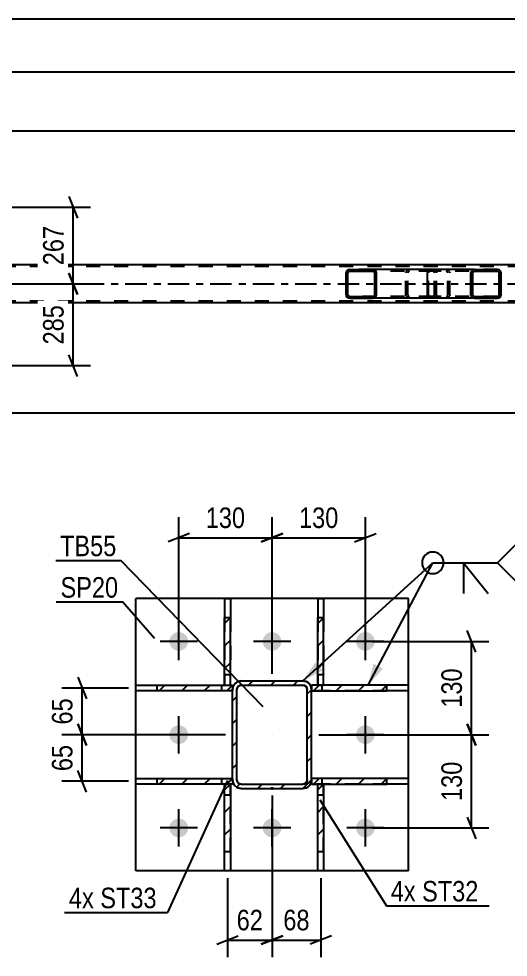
# Model space of a CAD drawing. Header units: millimetres. Extents: x 0 to 841, y 0 to 594.
# Drawn here: x 275.3 to 343.5, y 138.2 to 269.1 of the extents above; entities that cross this region are included whole.
import ezdxf

# ---------------------------------------------------------------- set-up
doc = ezdxf.new("R2010")
doc.units = ezdxf.units.MM
doc.linetypes.add('DXK_LINE_DOT2', pattern=[3.9198, 1.9599, -1.9599])
doc.linetypes.add('DXK_LINE_DOT3', pattern=[5.9187, 2.979, -0.9799, 0.9799, -0.9799])
doc.styles.add('Arial', font='ARIAL.TTF', dxfattribs={"height": 0.2})
doc.styles.add('Arial Narrow', font='ARIALN.TTF', dxfattribs={"height": 0.2})

# ---------------------------------------------------------------- blocks, each defined once
blk = doc.blocks.new('Part-103609051-3176 - 3096')
at = {"color": 7, "linetype": 'DXK_LINE_DOT2'}
for p, q in [((768.81, 234.51), (106.7, 234.51)), ((768.81, 229.71), (106.7, 229.71))]:
    blk.add_line(p, q, dxfattribs=at)
at = {"color": 2, "linetype": 'Continuous'}
for p, q in [((499.69, 234.75), (250.48, 234.75)), ((499.69, 229.47), (250.48, 229.47))]:
    blk.add_line(p, q, dxfattribs=at)
at = {"color": 7, "linetype": 'DXK_LINE_DOT3'}
blk.add_line((106.7, 232.11), (768.81, 232.11), dxfattribs=at)
blk = doc.blocks.new('Part-103609051-3287 - 3096')
at = {"linetype": 'Continuous'}
h = blk.add_hatch(dxfattribs=at)
h.set_pattern_fill('', scale=0.7, style=0, pattern_type=0)
h.set_pattern_definition([(45, (325.1542, 233.815), (-1.57154, 1.57154), [])])
h.paths.add_polyline_path([(325.19, 233.63), (325.15, 233.82), (325.04, 233.97), (324.88, 234.07), (324.68, 234.11), (321.45, 234.11), (321.25, 234.07), (321.09, 233.97), (320.98, 233.82), (320.94, 233.63), (320.94, 230.59), (320.98, 230.41), (321.09, 230.25), (321.25, 230.15), (321.45, 230.11), (324.68, 230.11), (324.88, 230.15), (325.04, 230.25), (325.15, 230.41), (325.19, 230.59)])
h.paths.add_polyline_path([(324.92, 230.5), (324.86, 230.42), (324.78, 230.37), (324.68, 230.35), (321.45, 230.35), (321.35, 230.37), (321.27, 230.42), (321.21, 230.5), (321.19, 230.59), (321.19, 233.63), (321.21, 233.72), (321.27, 233.8), (321.35, 233.85), (321.45, 233.87), (324.68, 233.87), (324.78, 233.85), (324.86, 233.8), (324.92, 233.72), (324.94, 233.63), (324.94, 230.59)])
at = {"color": 2, "linetype": 'Continuous'}
for p, q in [((320.98, 233.82), (320.94, 233.63)), ((320.94, 230.59), (320.94, 233.63)), ((321.19, 233.63), (321.21, 233.72)), ((321.19, 230.59), (321.19, 233.63)), ((321.21, 233.72), (321.27, 233.8)), ((321.45, 234.11), (321.25, 234.07)), ((321.27, 233.8), (321.35, 233.85)), ((321.35, 233.85), (321.45, 233.87)), ((321.45, 234.11), (324.68, 234.11)), ((321.45, 233.87), (324.68, 233.87)), ((332.55, 234.11), (324.68, 234.11)), ((324.88, 234.07), (324.68, 234.11)), ((324.68, 233.87), (324.78, 233.85)), ((324.78, 233.85), (324.86, 233.8)), ((324.86, 233.8), (324.92, 233.72)), ((324.92, 233.72), (324.94, 233.63)), ((324.94, 230.59), (324.94, 233.63)), ((325.19, 233.63), (325.15, 233.82)), ((325.19, 230.59), (325.19, 233.63)), ((320.94, 230.59), (320.98, 230.41)), ((321.21, 230.5), (321.19, 230.59)), ((321.27, 230.42), (321.21, 230.5)), ((321.35, 230.37), (321.27, 230.42)), ((321.45, 230.35), (321.35, 230.37)), ((321.45, 230.35), (324.68, 230.35)), ((324.78, 230.37), (324.68, 230.35)), ((324.86, 230.42), (324.78, 230.37)), ((324.92, 230.5), (324.86, 230.42)), ((324.94, 230.59), (324.92, 230.5)), ((325.15, 230.41), (325.19, 230.59)), ((321.25, 230.15), (321.45, 230.11)), ((321.45, 230.11), (324.68, 230.11)), ((324.68, 230.11), (324.88, 230.15)), ((332.55, 230.11), (324.68, 230.11))]:
    blk.add_line(p, q, dxfattribs=at)
at = {"color": 7, "linetype": 'DXK_LINE_DOT2'}
for p, q in [((324.68, 234.11), (321.45, 234.11)), ((333.03, 233.87), (321.45, 233.87)), ((329.29, 233.63), (329.32, 233.82)), ((329.29, 230.59), (329.29, 233.63)), ((329.56, 233.72), (329.54, 233.63)), ((329.54, 230.59), (329.54, 233.63)), ((329.62, 233.8), (329.56, 233.72)), ((329.6, 234.07), (329.8, 234.11)), ((329.7, 233.85), (329.62, 233.8)), ((329.8, 233.87), (329.7, 233.85)), ((333.03, 234.11), (332.55, 234.11)), ((333.03, 234.11), (333.23, 234.07)), ((333.13, 233.85), (333.03, 233.87)), ((333.21, 233.8), (333.13, 233.85)), ((333.27, 233.72), (333.21, 233.8)), ((333.29, 233.63), (333.27, 233.72)), ((333.29, 230.59), (333.29, 233.63)), ((333.5, 233.82), (333.54, 233.63)), ((333.54, 230.59), (333.54, 233.63)), ((333.03, 230.35), (321.45, 230.35)), ((329.32, 230.41), (329.29, 230.59)), ((329.54, 230.59), (329.56, 230.5)), ((329.56, 230.5), (329.62, 230.42)), ((329.62, 230.42), (329.7, 230.37)), ((329.7, 230.37), (329.8, 230.35)), ((333.03, 230.35), (333.13, 230.37)), ((333.13, 230.37), (333.21, 230.42)), ((333.21, 230.42), (333.27, 230.5)), ((333.27, 230.5), (333.29, 230.59)), ((333.54, 230.59), (333.5, 230.41)), ((324.68, 230.11), (321.45, 230.11)), ((329.8, 230.11), (329.6, 230.15)), ((333.03, 230.11), (332.55, 230.11)), ((333.23, 230.15), (333.03, 230.11))]:
    blk.add_line(p, q, dxfattribs=at)
at = {"color": 2, "linetype": 'Continuous'}
for centre, start, end in [((321.43, 233.61), 110.7583, 155.6801), ((324.7, 233.61), 24.3199, 69.2417), ((321.43, 230.61), 204.3199, 249.2417), ((324.7, 230.61), 290.7583, 335.6801)]:
    blk.add_arc(centre, 0.496, start, end, dxfattribs=at)
at = {"color": 7, "linetype": 'DXK_LINE_DOT2'}
for centre, start, end in [((329.78, 233.61), 110.7583, 155.68), ((333.05, 233.61), 24.32, 69.2417), ((329.78, 230.61), 204.32, 249.2417), ((333.05, 230.61), 290.7583, 335.68)]:
    blk.add_arc(centre, 0.496, start, end, dxfattribs=at)
blk = doc.blocks.new('Part-103609051-3312 - 3096')
at = {"linetype": 'Continuous'}
h = blk.add_hatch(dxfattribs=at)
h.set_pattern_fill('', scale=0.7, style=0, pattern_type=0)
h.set_pattern_definition([(45, (342.4997, 233.815), (-1.57154, 1.57154), [])])
h.paths.add_polyline_path([(342.54, 233.63), (342.5, 233.82), (342.39, 233.97), (342.23, 234.07), (342.04, 234.11), (338.85, 234.11), (338.66, 234.07), (338.5, 233.97), (338.39, 233.82), (338.35, 233.63), (338.35, 230.59), (338.39, 230.41), (338.5, 230.25), (338.66, 230.15), (338.85, 230.11), (342.04, 230.11), (342.23, 230.15), (342.39, 230.25), (342.5, 230.41), (342.54, 230.59)])
h.paths.add_polyline_path([(342.27, 230.5), (342.21, 230.42), (342.13, 230.37), (342.04, 230.35), (338.85, 230.35), (338.75, 230.37), (338.67, 230.42), (338.62, 230.5), (338.6, 230.59), (338.6, 233.63), (338.62, 233.72), (338.67, 233.8), (338.75, 233.85), (338.85, 233.87), (342.04, 233.87), (342.13, 233.85), (342.21, 233.8), (342.27, 233.72), (342.29, 233.63), (342.29, 230.59)])
at = {"color": 2, "linetype": 'Continuous'}
for p, q in [((332.28, 233.63), (332.3, 233.82)), ((332.28, 230.59), (332.28, 233.63)), ((332.3, 233.82), (332.36, 233.97)), ((332.36, 233.97), (332.45, 234.07)), ((332.45, 234.07), (332.55, 234.11)), ((338.85, 234.11), (332.55, 234.11)), ((338.39, 233.82), (338.35, 233.63)), ((338.35, 230.59), (338.35, 233.63)), ((338.6, 233.63), (338.62, 233.72)), ((338.6, 230.59), (338.6, 233.63)), ((338.62, 233.72), (338.67, 233.8)), ((338.85, 234.11), (338.66, 234.07)), ((338.67, 233.8), (338.75, 233.85)), ((338.75, 233.85), (338.85, 233.87)), ((338.85, 234.11), (342.04, 234.11)), ((338.85, 233.87), (342.04, 233.87)), ((342.23, 234.07), (342.04, 234.11)), ((342.04, 233.87), (342.13, 233.85)), ((342.13, 233.85), (342.21, 233.8)), ((342.21, 233.8), (342.27, 233.72)), ((342.27, 233.72), (342.29, 233.63)), ((342.29, 230.59), (342.29, 233.63)), ((342.54, 233.63), (342.5, 233.82)), ((342.54, 230.59), (342.54, 233.63)), ((332.3, 230.41), (332.28, 230.59)), ((332.36, 230.25), (332.3, 230.41)), ((332.45, 230.15), (332.36, 230.25)), ((338.35, 230.59), (338.39, 230.41)), ((338.62, 230.5), (338.6, 230.59)), ((338.67, 230.42), (338.62, 230.5)), ((338.75, 230.37), (338.67, 230.42)), ((338.85, 230.35), (338.75, 230.37)), ((338.85, 230.35), (342.04, 230.35)), ((342.13, 230.37), (342.04, 230.35)), ((342.21, 230.42), (342.13, 230.37)), ((342.27, 230.5), (342.21, 230.42)), ((342.29, 230.59), (342.27, 230.5)), ((342.5, 230.41), (342.54, 230.59)), ((332.55, 230.11), (332.45, 230.15)), ((338.85, 230.11), (332.55, 230.11)), ((338.66, 230.15), (338.85, 230.11)), ((338.85, 230.11), (342.04, 230.11)), ((342.04, 230.11), (342.23, 230.15))]:
    blk.add_line(p, q, dxfattribs=at)
at = {"color": 7, "linetype": 'DXK_LINE_DOT2'}
for p, q in [((332.43, 233.72), (332.41, 233.63)), ((332.41, 230.59), (332.41, 233.63)), ((332.45, 233.8), (332.43, 233.72)), ((332.5, 233.85), (332.45, 233.8)), ((332.55, 233.87), (332.5, 233.85)), ((342.04, 233.87), (332.55, 233.87)), ((333.54, 233.87), (333.54, 234.11)), ((334.88, 234.11), (335.08, 234.07)), ((334.98, 233.85), (334.88, 233.87)), ((335.06, 233.8), (334.98, 233.85)), ((335.12, 233.72), (335.06, 233.8)), ((335.14, 233.63), (335.12, 233.72)), ((335.14, 230.59), (335.14, 233.63)), ((335.35, 233.82), (335.39, 233.63)), ((335.39, 230.59), (335.39, 233.63)), ((342.04, 234.11), (338.85, 234.11)), ((332.41, 230.59), (332.43, 230.5)), ((332.43, 230.5), (332.45, 230.42)), ((332.45, 230.42), (332.5, 230.37)), ((332.5, 230.37), (332.55, 230.35)), ((342.04, 230.35), (332.55, 230.35)), ((333.54, 230.11), (333.54, 230.35)), ((334.88, 230.35), (334.98, 230.37)), ((334.98, 230.37), (335.06, 230.42)), ((335.06, 230.42), (335.12, 230.5)), ((335.12, 230.5), (335.14, 230.59)), ((335.39, 230.59), (335.35, 230.41)), ((335.08, 230.15), (334.88, 230.11)), ((342.04, 230.11), (338.85, 230.11))]:
    blk.add_line(p, q, dxfattribs=at)
for centre, start, end in [((334.9, 233.62), 23.8495, 68.8059), ((334.9, 230.61), 291.1941, 336.1505)]:
    blk.add_arc(centre, 0.492, start, end, dxfattribs=at)
at = {"color": 2, "linetype": 'Continuous'}
for centre, start, end in [((338.84, 233.62), 111.194, 156.1505), ((342.05, 233.62), 23.8495, 68.806), ((338.84, 230.61), 203.8495, 248.806), ((342.05, 230.61), 291.194, 336.1505)]:
    blk.add_arc(centre, 0.492, start, end, dxfattribs=at)
blk = doc.blocks.new('Part-103609051-6578 - 6463')
at = {"linetype": 'Continuous'}
h = blk.add_hatch(dxfattribs=at)
h.set_pattern_fill('', scale=0.7, style=0, pattern_type=0)
h.set_pattern_definition([(45, (317.8166, 162.3804), (-1.57154, 1.57154), [])])
h.paths.add_polyline_path([(317.82, 152.96), (317.82, 162.38), (317.02, 162.38), (317.02, 152.96)])
at = {"color": 7, "linetype": 'DXK_LINE_DOT2'}
for p, q in [((317.02, 160.88), (317.02, 162.38)), ((317.02, 162.38), (317.82, 162.38)), ((317.82, 152.96), (317.82, 162.38)), ((317.02, 160.88), (317.82, 160.88)), ((317.02, 152.96), (317.02, 160.88))]:
    blk.add_line(p, q, dxfattribs=at)
at = {"color": 2, "linetype": 'Continuous'}
for p, q in [((317.02, 152.96), (317.02, 162.38)), ((317.02, 162.38), (317.82, 162.38)), ((317.82, 162.38), (317.82, 152.96)), ((317.02, 150.27), (317.02, 152.96)), ((317.82, 152.96), (317.02, 152.96)), ((317.82, 152.96), (317.82, 150.27)), ((317.82, 150.27), (317.02, 150.27))]:
    blk.add_line(p, q, dxfattribs=at)
blk = doc.blocks.new('Part-103609051-6499 - 6463')
at = {"linetype": 'Continuous'}
h = blk.add_hatch(dxfattribs=at)
h.set_pattern_fill('', scale=0.7, style=0, pattern_type=0)
h.set_pattern_definition([(45, (305.132, 163.1702), (-1.57154, 1.57154), [])])
h.paths.add_polyline_path([(305.13, 162.37), (305.13, 163.17), (294.63, 163.17), (294.63, 162.37)])
at = {"color": 2, "linetype": 'Continuous'}
for p, q in [((291.63, 162.37), (291.63, 163.17)), ((291.63, 163.17), (294.63, 163.17)), ((294.63, 162.37), (291.63, 162.37)), ((294.63, 163.17), (305.13, 163.17)), ((294.63, 162.37), (294.63, 163.17)), ((305.13, 162.37), (294.63, 162.37)), ((305.13, 163.17), (305.13, 162.37))]:
    blk.add_line(p, q, dxfattribs=at)
at = {"color": 7, "linetype": 'DXK_LINE_DOT2'}
for p, q in [((294.63, 163.17), (305.13, 163.17)), ((305.13, 162.37), (294.63, 162.37)), ((303.63, 162.37), (303.63, 163.17)), ((305.13, 163.17), (305.13, 162.37))]:
    blk.add_line(p, q, dxfattribs=at)
blk = doc.blocks.new('Part-103609051-6573 - 6463')
at = {"linetype": 'Continuous'}
h = blk.add_hatch(dxfattribs=at)
h.set_pattern_fill('', scale=0.7, style=0, pattern_type=0)
h.set_pattern_definition([(45, (304.8166, 185.5826), (-1.57154, 1.57154), [])])
h.paths.add_polyline_path([(304.82, 176.18), (304.82, 185.58), (304.02, 185.58), (304.02, 176.18)])
at = {"color": 2, "linetype": 'Continuous'}
for p, q in [((304.02, 188.27), (304.02, 185.58)), ((304.02, 188.27), (304.82, 188.27)), ((304.82, 188.27), (304.82, 185.58)), ((304.02, 176.18), (304.02, 185.58)), ((304.82, 185.58), (304.02, 185.58)), ((304.82, 176.18), (304.82, 185.58)), ((304.02, 176.18), (304.82, 176.18))]:
    blk.add_line(p, q, dxfattribs=at)
at = {"color": 7, "linetype": 'DXK_LINE_DOT2'}
for p, q in [((304.02, 185.58), (304.02, 176.18)), ((304.82, 185.58), (304.82, 177.68)), ((304.02, 177.68), (304.82, 177.68)), ((304.82, 176.18), (304.82, 177.68)), ((304.02, 176.18), (304.82, 176.18))]:
    blk.add_line(p, q, dxfattribs=at)
blk = doc.blocks.new('Part-103609051-6525 - 6463')
at = {"linetype": 'Continuous'}
h = blk.add_hatch(dxfattribs=at)
h.set_pattern_fill('', scale=0.7, style=0, pattern_type=0)
h.set_pattern_definition([(45, (316.132, 162.9717), (-1.57154, 1.57154), [])])
h.paths.add_polyline_path([(316.04, 162.51), (316.13, 162.97), (316.13, 175.57), (316.04, 176.03), (315.78, 176.42), (315.39, 176.68), (314.93, 176.77), (306.33, 176.77), (305.87, 176.68), (305.48, 176.42), (305.22, 176.03), (305.13, 175.57), (305.13, 162.97), (305.22, 162.51), (305.48, 162.12), (305.87, 161.86), (306.33, 161.77), (314.93, 161.77), (315.39, 161.86), (315.78, 162.12)])
h.paths.add_polyline_path([(315.16, 162.42), (314.93, 162.37), (306.33, 162.37), (306.1, 162.42), (305.91, 162.55), (305.78, 162.74), (305.73, 162.97), (305.73, 175.57), (305.78, 175.8), (305.91, 176), (306.1, 176.13), (306.33, 176.17), (314.93, 176.17), (315.16, 176.13), (315.36, 176), (315.49, 175.8), (315.53, 175.57), (315.53, 162.97), (315.49, 162.74), (315.36, 162.55)])
blk.add_hatch(color=30, dxfattribs=at).paths.add_polyline_path([(310.63, 161.67, -1), (310.63, 161.87, -1)])
at = {"color": 7, "linetype": 'DXK_LINE_DOT2'}
for p, q in [((305.87, 176.68), (306.33, 176.77)), ((306.33, 176.77), (314.93, 176.77)), ((314.93, 176.77), (315.39, 176.68)), ((305.13, 175.57), (305.22, 176.03)), ((305.13, 162.97), (305.13, 175.57)), ((305.78, 175.8), (305.73, 175.57)), ((305.73, 162.97), (305.73, 175.57)), ((305.91, 176), (305.78, 175.8)), ((306.1, 176.13), (305.91, 176)), ((306.33, 176.17), (306.1, 176.13)), ((306.33, 176.17), (314.93, 176.17)), ((315.16, 176.13), (314.93, 176.17)), ((315.36, 176), (315.16, 176.13)), ((315.49, 175.8), (315.36, 176)), ((315.53, 175.57), (315.49, 175.8)), ((315.53, 162.97), (315.53, 175.57)), ((316.04, 176.03), (316.13, 175.57)), ((316.13, 162.97), (316.13, 175.57)), ((305.22, 162.51), (305.13, 162.97)), ((305.73, 162.97), (305.78, 162.74)), ((305.78, 162.74), (305.91, 162.55)), ((305.91, 162.55), (306.1, 162.42)), ((306.1, 162.42), (306.33, 162.37)), ((306.33, 162.37), (314.93, 162.37)), ((314.93, 162.37), (315.16, 162.42)), ((315.16, 162.42), (315.36, 162.55)), ((315.36, 162.55), (315.49, 162.74)), ((315.49, 162.74), (315.53, 162.97)), ((316.13, 162.97), (316.04, 162.51)), ((306.33, 161.77), (305.87, 161.86)), ((306.33, 161.77), (314.93, 161.77)), ((315.39, 161.86), (314.93, 161.77))]:
    blk.add_line(p, q, dxfattribs=at)
at = {"color": 2, "linetype": 'Continuous'}
for p, q in [((306.33, 176.77), (305.87, 176.68)), ((306.33, 176.77), (314.93, 176.77)), ((315.39, 176.68), (314.93, 176.77)), ((305.22, 176.03), (305.13, 175.57)), ((305.13, 162.97), (305.13, 175.57)), ((305.73, 175.57), (305.78, 175.8)), ((305.73, 162.97), (305.73, 175.57)), ((305.78, 175.8), (305.91, 176)), ((305.91, 176), (306.1, 176.13)), ((306.1, 176.13), (306.33, 176.17)), ((306.33, 176.17), (314.93, 176.17)), ((314.93, 176.17), (315.16, 176.13)), ((315.16, 176.13), (315.36, 176)), ((315.36, 176), (315.49, 175.8)), ((315.49, 175.8), (315.53, 175.57)), ((315.53, 162.97), (315.53, 175.57)), ((316.13, 175.57), (316.04, 176.03)), ((316.13, 162.97), (316.13, 175.57)), ((305.13, 162.97), (305.22, 162.51)), ((305.78, 162.74), (305.73, 162.97)), ((305.91, 162.55), (305.78, 162.74)), ((306.1, 162.42), (305.91, 162.55)), ((306.33, 162.37), (306.1, 162.42)), ((306.33, 162.37), (314.93, 162.37)), ((315.16, 162.42), (314.93, 162.37)), ((315.36, 162.55), (315.16, 162.42)), ((315.49, 162.74), (315.36, 162.55)), ((315.53, 162.97), (315.49, 162.74)), ((316.04, 162.51), (316.13, 162.97)), ((305.87, 161.86), (306.33, 161.77)), ((306.33, 161.77), (314.93, 161.77)), ((314.93, 161.77), (315.39, 161.86))]:
    blk.add_line(p, q, dxfattribs=at)
at = {"color": 7, "linetype": 'DXK_LINE_DOT3'}
blk.add_line((310.63, 169.27), (310.63, 169.27), dxfattribs=at)
at = {"color": 30, "linetype": 'DXK_LINE_DOT3'}
blk.add_line((310.63, 161.77), (310.63, 161.77), dxfattribs=at)
at = {"color": 30, "linetype": 'Continuous'}
blk.add_circle((310.63, 161.77), 0.1, dxfattribs=at)
at = {"color": 7, "linetype": 'DXK_LINE_DOT2'}
for centre, start, end in [((306.33, 175.57), 112.5001, 157.5001), ((314.93, 175.57), 22.5001, 67.5001), ((306.33, 162.97), 202.5001, 247.5001), ((314.93, 162.97), 292.5001, 337.5001)]:
    blk.add_arc(centre, 1.2, start, end, dxfattribs=at)
at = {"color": 2, "linetype": 'Continuous'}
for centre, start, end in [((306.33, 175.57), 112.5001, 157.5001), ((314.93, 175.57), 22.5001, 67.5001), ((306.33, 162.97), 202.5001, 247.5001), ((314.93, 162.97), 292.5001, 337.5001)]:
    blk.add_arc(centre, 1.2, start, end, dxfattribs=at)
blk = doc.blocks.new('Part-103609051-6568 - 6463')
at = {"linetype": 'Continuous'}
h = blk.add_hatch(dxfattribs=at)
h.set_pattern_fill('', scale=0.7, style=0, pattern_type=0)
h.set_pattern_definition([(45, (317.816, 185.5826), (-1.57154, 1.57154), [])])
h.paths.add_polyline_path([(317.82, 176.18), (317.82, 185.58), (317.02, 185.58), (317.02, 176.18)])
at = {"color": 2, "linetype": 'Continuous'}
for p, q in [((317.02, 188.27), (317.02, 185.58)), ((317.02, 188.27), (317.82, 188.27)), ((317.82, 188.27), (317.82, 185.58)), ((317.02, 176.18), (317.02, 185.58)), ((317.82, 185.58), (317.02, 185.58)), ((317.82, 176.18), (317.82, 185.58)), ((317.02, 176.18), (317.82, 176.18))]:
    blk.add_line(p, q, dxfattribs=at)
at = {"color": 7, "linetype": 'DXK_LINE_DOT2'}
for p, q in [((317.02, 185.58), (317.02, 176.18)), ((317.82, 185.58), (317.82, 177.68)), ((317.02, 177.68), (317.82, 177.68)), ((317.82, 176.18), (317.82, 177.68)), ((317.02, 176.18), (317.82, 176.18))]:
    blk.add_line(p, q, dxfattribs=at)
blk = doc.blocks.new('Part-103609051-6583 - 6463')
at = {"linetype": 'Continuous'}
h = blk.add_hatch(dxfattribs=at)
h.set_pattern_fill('', scale=0.7, style=0, pattern_type=0)
h.set_pattern_definition([(45, (304.8171, 162.3804), (-1.57154, 1.57154), [])])
h.paths.add_polyline_path([(304.82, 152.96), (304.82, 162.38), (304.02, 162.38), (304.02, 152.96)])
at = {"color": 7, "linetype": 'DXK_LINE_DOT2'}
for p, q in [((304.02, 160.88), (304.02, 162.38)), ((304.02, 162.38), (304.82, 162.38)), ((304.82, 152.96), (304.82, 162.38)), ((304.02, 160.88), (304.82, 160.88)), ((304.02, 152.96), (304.02, 160.88))]:
    blk.add_line(p, q, dxfattribs=at)
at = {"color": 2, "linetype": 'Continuous'}
for p, q in [((304.02, 152.96), (304.02, 162.38)), ((304.02, 162.38), (304.82, 162.38)), ((304.82, 162.38), (304.82, 152.96)), ((304.02, 150.27), (304.02, 152.96)), ((304.82, 152.96), (304.02, 152.96)), ((304.82, 152.96), (304.82, 150.27)), ((304.82, 150.27), (304.02, 150.27))]:
    blk.add_line(p, q, dxfattribs=at)
blk = doc.blocks.new('Part-103609051-6652 - 6463')
at = {"color": 2, "linetype": 'Continuous'}
for p, q in [((291.63, 150.27), (291.63, 188.27)), ((329.63, 188.27), (291.63, 188.27)), ((329.63, 150.27), (329.63, 188.27)), ((329.63, 150.27), (291.63, 150.27))]:
    blk.add_line(p, q, dxfattribs=at)
blk = doc.blocks.new('Part-103609051-6588 - 6463')
at = {"linetype": 'Continuous'}
h = blk.add_hatch(dxfattribs=at)
h.set_pattern_fill('', scale=0.7, style=0, pattern_type=0)
h.set_pattern_definition([(45, (305.132, 176.1702), (-1.57154, 1.57154), [])])
h.paths.add_polyline_path([(305.13, 175.37), (305.13, 176.17), (294.63, 176.17), (294.63, 175.37)])
at = {"color": 2, "linetype": 'Continuous'}
for p, q in [((291.63, 175.37), (291.63, 176.17)), ((291.63, 176.17), (294.63, 176.17)), ((294.63, 175.37), (291.63, 175.37)), ((294.63, 176.17), (305.13, 176.17)), ((294.63, 175.37), (294.63, 176.17)), ((305.13, 175.37), (294.63, 175.37)), ((305.13, 176.17), (305.13, 175.37))]:
    blk.add_line(p, q, dxfattribs=at)
at = {"color": 7, "linetype": 'DXK_LINE_DOT2'}
for p, q in [((294.63, 176.17), (305.13, 176.17)), ((305.13, 175.37), (294.63, 175.37)), ((303.63, 175.37), (303.63, 176.17)), ((305.13, 176.17), (305.13, 175.37))]:
    blk.add_line(p, q, dxfattribs=at)
blk = doc.blocks.new('Part-103609051-6641 - 6463')
at = {"linetype": 'Continuous'}
h = blk.add_hatch(dxfattribs=at)
h.set_pattern_fill('', scale=0.7, style=0, pattern_type=0)
h.set_pattern_definition([(45, (326.6303, 176.1705), (-1.57154, 1.57154), [])])
h.paths.add_polyline_path([(326.63, 175.37), (326.63, 176.17), (316.13, 176.17), (316.13, 175.37)])
at = {"color": 7, "linetype": 'DXK_LINE_DOT2'}
for p, q in [((326.63, 176.17), (316.13, 176.17)), ((316.13, 176.17), (316.13, 175.37)), ((326.63, 175.37), (316.13, 175.37)), ((317.63, 175.37), (317.63, 176.17))]:
    blk.add_line(p, q, dxfattribs=at)
at = {"color": 2, "linetype": 'Continuous'}
for p, q in [((326.63, 176.17), (316.13, 176.17)), ((316.13, 176.17), (316.13, 175.37)), ((316.13, 175.37), (326.63, 175.37)), ((329.63, 176.17), (326.63, 176.17)), ((326.63, 175.37), (326.63, 176.17)), ((329.63, 175.37), (326.63, 175.37)), ((329.63, 175.37), (329.63, 176.17))]:
    blk.add_line(p, q, dxfattribs=at)
blk = doc.blocks.new('Part-103609051-6646 - 6463')
at = {"linetype": 'Continuous'}
h = blk.add_hatch(dxfattribs=at)
h.set_pattern_fill('', scale=0.7, style=0, pattern_type=0)
h.set_pattern_definition([(45, (326.6304, 163.1705), (-1.57154, 1.57154), [])])
h.paths.add_polyline_path([(326.63, 162.37), (326.63, 163.17), (316.13, 163.17), (316.13, 162.37)])
at = {"color": 7, "linetype": 'DXK_LINE_DOT2'}
for p, q in [((326.63, 163.17), (316.13, 163.17)), ((316.13, 163.17), (316.13, 162.37)), ((326.63, 162.37), (316.13, 162.37)), ((317.63, 162.37), (317.63, 163.17))]:
    blk.add_line(p, q, dxfattribs=at)
at = {"color": 2, "linetype": 'Continuous'}
for p, q in [((326.63, 163.17), (316.13, 163.17)), ((316.13, 163.17), (316.13, 162.37)), ((316.13, 162.37), (326.63, 162.37)), ((329.63, 163.17), (326.63, 163.17)), ((326.63, 162.37), (326.63, 163.17)), ((329.63, 162.37), (326.63, 162.37)), ((329.63, 162.37), (329.63, 163.17))]:
    blk.add_line(p, q, dxfattribs=at)
blk = doc.blocks.new('Bolt-103609051-6665 - 6463')
at = {"linetype": 'Continuous'}
for points in [[(296.33, 182.27, -1), (298.93, 182.27, -1)], [(309.33, 182.27, -1), (311.93, 182.27, -1)], [(322.33, 182.27, -1), (324.93, 182.27, -1)], [(296.33, 169.27, -1), (298.93, 169.27, -1)], [(322.33, 169.27, -1), (324.93, 169.27, -1)], [(296.33, 156.27, -1), (298.93, 156.27, -1)], [(309.33, 156.27, -1), (311.93, 156.27, -1)], [(322.33, 156.27, -1), (324.93, 156.27, -1)]]:
    blk.add_hatch(color=1, dxfattribs=at).paths.add_polyline_path(points)
at = {"color": 1, "linetype": 'Continuous'}
for p, q in [((297.63, 179.67), (297.63, 184.87)), ((310.63, 179.67), (310.63, 184.87)), ((323.63, 179.67), (323.63, 184.87)), ((300.23, 182.27), (295.03, 182.27)), ((313.23, 182.27), (308.03, 182.27)), ((326.23, 182.27), (321.03, 182.27)), ((297.63, 166.67), (297.63, 171.87)), ((323.63, 166.67), (323.63, 171.87)), ((300.23, 169.27), (295.03, 169.27)), ((326.23, 169.27), (321.03, 169.27)), ((297.63, 153.67), (297.63, 158.87)), ((310.63, 153.67), (310.63, 158.87)), ((323.63, 153.67), (323.63, 158.87)), ((300.23, 156.27), (295.03, 156.27)), ((313.23, 156.27), (308.03, 156.27)), ((326.23, 156.27), (321.03, 156.27))]:
    blk.add_line(p, q, dxfattribs=at)
blk = doc.blocks.new('StraightDimension-103609051-3559 - 3096')
at = {"color": 7, "linetype": 'Continuous'}
blk.add_line((245.28, 214.12), (500.49, 214.12), dxfattribs=at)
blk = doc.blocks.new('StraightDimension-103609051-14669 - 3096')
at = {"color": 7, "linetype": 'Continuous'}
for p, q in [((282.33, 244.29), (283.53, 241.29)), ((256.08, 242.79), (285.33, 242.79)), ((282.93, 232.11), (282.93, 242.79)), ((283.53, 230.61), (282.33, 233.61)), ((256.07, 232.11), (285.33, 232.11))]:
    blk.add_line(p, q, dxfattribs=at)
at = {"color": 0}
blk.add_wipeout([(282.18, 240.79), (277.98, 240.79), (277.98, 234.11), (282.18, 234.11)], dxfattribs=at)
at = {"color": 3, "style": 'Arial Narrow'}
blk.add_text('267', height=2.863, rotation=90.0002, dxfattribs=at).set_placement((281.58, 234.71))
blk = doc.blocks.new('StraightDimension-103609051-3414 - 3096')
at = {"color": 7, "linetype": 'Continuous'}
blk.add_line((96.48, 261.69), (779.03, 261.69), dxfattribs=at)
blk = doc.blocks.new('StraightDimension-103609051-3435 - 3096')
at = {"color": 7, "linetype": 'Continuous'}
blk.add_line((95.84, 269.06), (779.67, 269.06), dxfattribs=at)
blk = doc.blocks.new('StraightDimension-103609051-3455 - 3096')
at = {"color": 7, "linetype": 'Continuous'}
blk.add_line((245.28, 253.45), (500.49, 253.45), dxfattribs=at)
blk = doc.blocks.new('StraightDimension-103609051-14670 - 3096')
at = {"color": 7, "linetype": 'Continuous'}
for p, q in [((282.33, 233.61), (283.53, 230.61)), ((256.07, 232.11), (285.33, 232.11)), ((282.93, 220.71), (282.93, 232.11)), ((283.53, 219.21), (282.33, 222.21)), ((256.08, 220.71), (285.33, 220.71))]:
    blk.add_line(p, q, dxfattribs=at)
at = {"color": 0}
blk.add_wipeout([(282.18, 229.75), (277.98, 229.75), (277.98, 223.07), (282.18, 223.07)], dxfattribs=at)
at = {"color": 3, "style": 'Arial Narrow'}
blk.add_text('285', height=2.863, rotation=90.0002, dxfattribs=at).set_placement((281.58, 223.67))
blk = doc.blocks.new('StraightDimension-103609051-6669 - 6463')
at = {"color": 7, "linetype": 'Continuous'}
for p, q in [((310.63, 160.77), (310.63, 138.25)), ((304.42, 149.27), (304.42, 138.25)), ((302.92, 140.05), (305.92, 141.25)), ((304.42, 140.65), (310.63, 140.65)), ((312.13, 141.25), (309.13, 140.05))]:
    blk.add_line(p, q, dxfattribs=at)
at = {"color": 0}
blk.add_wipeout([(309.95, 141.4), (309.95, 145.6), (305.1, 145.6), (305.1, 141.4)], dxfattribs=at)
at = {"color": 3, "style": 'Arial Narrow'}
blk.add_text('62', height=2.863, dxfattribs=at).set_placement((305.7, 142))
blk = doc.blocks.new('StraightDimension-103609051-6688 - 6463')
at = {"color": 7, "linetype": 'Continuous'}
for p, q in [((339.04, 167.77), (337.84, 170.77)), ((317.13, 169.27), (340.84, 169.27)), ((338.44, 156.27), (338.44, 169.27)), ((337.84, 157.77), (339.04, 154.77)), ((324.63, 156.27), (340.84, 156.27))]:
    blk.add_line(p, q, dxfattribs=at)
at = {"color": 0}
blk.add_wipeout([(337.69, 166.11), (333.49, 166.11), (333.49, 159.43), (337.69, 159.43)], dxfattribs=at)
at = {"color": 3, "style": 'Arial Narrow'}
blk.add_text('130', height=2.863, rotation=90.0002, dxfattribs=at).set_placement((337.09, 160.03))
blk = doc.blocks.new('StraightDimension-103609051-6678 - 6463')
at = {"color": 7, "linetype": 'Continuous'}
for p, q in [((310.63, 160.77), (310.63, 138.25)), ((317.42, 149.27), (317.42, 138.25)), ((309.13, 140.05), (312.13, 141.25)), ((310.63, 140.65), (317.42, 140.65)), ((318.92, 141.25), (315.92, 140.05))]:
    blk.add_line(p, q, dxfattribs=at)
at = {"color": 0}
blk.add_wipeout([(316.45, 141.4), (316.45, 145.6), (311.6, 145.6), (311.6, 141.4)], dxfattribs=at)
at = {"color": 3, "style": 'Arial Narrow'}
blk.add_text('68', height=2.863, dxfattribs=at).set_placement((312.2, 142))
blk = doc.blocks.new('StraightDimension-103609051-6698 - 6463')
at = {"color": 7, "linetype": 'Continuous'}
for p, q in [((339.04, 180.77), (337.84, 183.77)), ((324.63, 182.27), (340.84, 182.27)), ((338.44, 169.27), (338.44, 182.27)), ((337.84, 170.77), (339.04, 167.77)), ((317.13, 169.27), (340.84, 169.27))]:
    blk.add_line(p, q, dxfattribs=at)
at = {"color": 0}
blk.add_wipeout([(337.69, 179.11), (333.49, 179.11), (333.49, 172.43), (337.69, 172.43)], dxfattribs=at)
at = {"color": 3, "style": 'Arial Narrow'}
blk.add_text('130', height=2.863, rotation=90.0002, dxfattribs=at).set_placement((337.09, 173.03))
blk = doc.blocks.new('StraightDimension-103609051-6709 - 6463')
at = {"color": 7, "linetype": 'Continuous'}
for p, q in [((283.56, 177.27), (284.76, 174.27)), ((290.63, 175.77), (281.31, 175.77)), ((284.16, 169.27), (284.16, 175.77)), ((284.76, 167.77), (283.56, 170.77)), ((304.13, 169.27), (281.31, 169.27))]:
    blk.add_line(p, q, dxfattribs=at)
at = {"color": 0}
blk.add_wipeout([(283.41, 174.95), (279.21, 174.95), (279.21, 170.09), (283.41, 170.09)], dxfattribs=at)
at = {"color": 3, "style": 'Arial Narrow'}
blk.add_text('65', height=2.863, rotation=90.0002, dxfattribs=at).set_placement((282.81, 170.69))
blk = doc.blocks.new('StraightDimension-103609051-6715 - 6463')
at = {"color": 7, "linetype": 'Continuous'}
for p, q in [((283.56, 170.77), (284.76, 167.77)), ((304.13, 169.27), (281.31, 169.27)), ((284.16, 162.77), (284.16, 169.27)), ((284.76, 161.27), (283.56, 164.27)), ((290.63, 162.77), (281.31, 162.77))]:
    blk.add_line(p, q, dxfattribs=at)
at = {"color": 0}
blk.add_wipeout([(283.41, 168.45), (279.21, 168.45), (279.21, 163.59), (283.41, 163.59)], dxfattribs=at)
at = {"color": 3, "style": 'Arial Narrow'}
blk.add_text('65', height=2.863, rotation=90.0002, dxfattribs=at).set_placement((282.81, 164.19))
blk = doc.blocks.new('StraightDimension-103609051-6722 - 6463')
at = {"color": 7, "linetype": 'Continuous'}
for p, q in [((297.63, 183.27), (297.63, 199.58)), ((310.63, 177.77), (310.63, 199.58)), ((299.13, 197.33), (296.13, 196.13)), ((297.63, 196.73), (310.63, 196.73)), ((309.13, 196.13), (312.13, 197.33))]:
    blk.add_line(p, q, dxfattribs=at)
at = {"color": 0}
blk.add_wipeout([(307.47, 197.48), (307.47, 201.68), (300.79, 201.68), (300.79, 197.48)], dxfattribs=at)
at = {"color": 3, "style": 'Arial Narrow'}
blk.add_text('130', height=2.863, dxfattribs=at).set_placement((301.39, 198.08))
blk = doc.blocks.new('StraightDimension-103609051-6731 - 6463')
at = {"color": 7, "linetype": 'Continuous'}
for p, q in [((310.63, 177.77), (310.63, 199.58)), ((323.63, 183.27), (323.63, 199.58)), ((312.13, 197.33), (309.13, 196.13)), ((310.63, 196.73), (323.63, 196.73)), ((322.13, 196.13), (325.13, 197.33))]:
    blk.add_line(p, q, dxfattribs=at)
at = {"color": 0}
blk.add_wipeout([(320.47, 197.48), (320.47, 201.68), (313.79, 201.68), (313.79, 197.48)], dxfattribs=at)
at = {"color": 3, "style": 'Arial Narrow'}
blk.add_text('130', height=2.863, dxfattribs=at).set_placement((314.39, 198.08))
blk = doc.blocks.new('Mark-103609051-6521 - 6463')
at = {"color": 0}
blk.add_wipeout([(288.94, 194.15), (288.94, 197.15), (281.08, 197.15), (281.08, 194.15)], dxfattribs=at)
blk.add_wipeout([(288.94, 194.15), (288.94, 197.15), (281.08, 197.15), (281.08, 194.15)], dxfattribs=at)
at = {"color": 30, "linetype": 'Continuous'}
for p in [(280.48, 193.55), (309.39, 173.16)]:
    blk.add_line(p, (289.54, 193.55), dxfattribs=at)
at = {"color": 3, "style": 'Arial Narrow'}
blk.add_text('TB55', height=2.863, dxfattribs=at).set_placement((281.08, 194.15))
blk = doc.blocks.new('Mark-103609051-6648 - 6463')
at = {"color": 0}
blk.add_wipeout([(289.19, 188.37), (289.19, 191.37), (281.15, 191.37), (281.15, 188.37)], dxfattribs=at)
blk.add_wipeout([(289.19, 188.37), (289.19, 191.37), (281.15, 191.37), (281.15, 188.37)], dxfattribs=at)
at = {"color": 30, "linetype": 'Continuous'}
for p in [(280.55, 187.77), (294.26, 182.68)]:
    blk.add_line(p, (289.79, 187.77), dxfattribs=at)
at = {"color": 3, "style": 'Arial Narrow'}
blk.add_text('SP20', height=2.863, dxfattribs=at).set_placement((281.15, 188.37))
blk = doc.blocks.new('WeldMark-103609051-6740 - 6463')
at = {"linetype": 'Continuous'}
for points in [[(317.66, 178.24), (314.93, 176.77), (316.65, 179.35)], [(326.08, 178.47), (324.02, 176.17), (324.75, 179.17)]]:
    blk.add_hatch(color=30, dxfattribs=at).paths.add_polyline_path(points)
at = {"color": 30, "linetype": 'Continuous'}
for p, q in [((314.93, 176.77), (333.03, 193.23)), ((324.02, 176.17), (333.03, 193.23)), ((333.03, 193.23), (342.03, 193.23))]:
    blk.add_line(p, q, dxfattribs=at)
at = {"color": 3, "linetype": 'Continuous'}
for q in [(340.74, 188.95), (337.31, 188.95)]:
    blk.add_line((337.31, 193.23), q, dxfattribs=at)
for start, end in [(90, 270), (270, 90)]:
    blk.add_arc((333.03, 193.23), 1.5, start, end, dxfattribs=at)
at = {"color": 0, "linetype": 'Continuous'}
blk.add_wipeout([(353.4, 192.33), (353.4, 195.33), (345.63, 195.33), (345.63, 192.33)], dxfattribs=at)
blk.add_wipeout([(353.4, 192.33), (353.4, 195.33), (345.63, 195.33), (345.63, 192.33)], dxfattribs=at)
at = {"color": 3, "linetype": 'Continuous'}
for q in [(346.31, 197.52), (346.31, 188.95)]:
    blk.add_line((342.03, 193.23), q, dxfattribs=at)
at = {"color": 3, "linetype": 'Continuous', "style": 'Arial'}
blk.add_text('TYP', height=2.865, dxfattribs=at).set_placement((345.63, 192.33))
blk = doc.blocks.new('MarkSet-103609051-6789 - 6463')
at = {"color": 30, "linetype": 'Continuous'}
blk.add_line((304.43, 162.88), (296.04, 144.48), dxfattribs=at)
at = {"color": 0}
for points in [[(285.79, 145.08), (285.79, 148.08), (282.32, 148.08), (282.32, 145.08)], [(294.54, 145.08), (294.54, 148.08), (286.69, 148.08), (286.69, 145.08)]]:
    blk.add_wipeout(points, dxfattribs=at)
for points in [[(285.79, 145.08), (285.79, 148.08), (282.32, 148.08), (282.32, 145.08)], [(294.54, 145.08), (294.54, 148.08), (286.69, 148.08), (286.69, 145.08)]]:
    blk.add_wipeout(points, dxfattribs=at)
at = {"color": 30, "linetype": 'Continuous'}
blk.add_line((281.72, 144.48), (296.04, 144.48), dxfattribs=at)
at = {"color": 3, "style": 'Arial Narrow'}
for s, p in [('4x', (282.32, 145.08)), ('ST33', (286.69, 145.08))]:
    blk.add_text(s, height=2.863, dxfattribs=at).set_placement(p)
blk = doc.blocks.new('MarkSet-103609051-6819 - 6463')
at = {"color": 0}
for points in [[(330.64, 146.02), (330.64, 149.02), (327.17, 149.02), (327.17, 146.02)], [(339.4, 146.02), (339.4, 149.02), (331.54, 149.02), (331.54, 146.02)]]:
    blk.add_wipeout(points, dxfattribs=at)
for points in [[(330.64, 146.02), (330.64, 149.02), (327.17, 149.02), (327.17, 146.02)], [(339.4, 146.02), (339.4, 149.02), (331.54, 149.02), (331.54, 146.02)]]:
    blk.add_wipeout(points, dxfattribs=at)
at = {"color": 30, "linetype": 'Continuous'}
for p, q in [((317.31, 160.19), (326.57, 145.42)), ((326.57, 145.42), (340.9, 145.42))]:
    blk.add_line(p, q, dxfattribs=at)
at = {"color": 3, "style": 'Arial Narrow'}
for s, p in [('4x', (327.17, 146.02)), ('ST32', (331.54, 146.02))]:
    blk.add_text(s, height=2.863, dxfattribs=at).set_placement(p)

msp = doc.modelspace()

# ---------------------------------------------------------------- block references
for name in ['Part-103609051-3176 - 3096', 'Part-103609051-3287 - 3096', 'Part-103609051-3312 - 3096', 'StraightDimension-103609051-3559 - 3096', 'Part-103609051-6652 - 6463', 'Part-103609051-6573 - 6463', 'Part-103609051-6568 - 6463', 'Bolt-103609051-6665 - 6463', 'Part-103609051-6525 - 6463', 'Part-103609051-6588 - 6463', 'Part-103609051-6641 - 6463', 'Part-103609051-6499 - 6463', 'Part-103609051-6583 - 6463', 'Part-103609051-6646 - 6463', 'Part-103609051-6578 - 6463']:
    msp.add_blockref(name, (0, 0))

# ---------------------------------------------------------------- next in the draw order: block references
for name in ['StraightDimension-103609051-14669 - 3096', 'StraightDimension-103609051-6709 - 6463', 'StraightDimension-103609051-6688 - 6463', 'StraightDimension-103609051-6669 - 6463']:
    msp.add_blockref(name, (0, 0))

# ---------------------------------------------------------------- next in the draw order: block references
for name in ['StraightDimension-103609051-3414 - 3096', 'StraightDimension-103609051-14670 - 3096', 'StraightDimension-103609051-6722 - 6463', 'StraightDimension-103609051-6698 - 6463', 'StraightDimension-103609051-6715 - 6463', 'StraightDimension-103609051-6678 - 6463']:
    msp.add_blockref(name, (0, 0))

# ---------------------------------------------------------------- next in the draw order: block references
for name in ['StraightDimension-103609051-3435 - 3096', 'StraightDimension-103609051-6731 - 6463', 'MarkSet-103609051-6789 - 6463', 'MarkSet-103609051-6819 - 6463']:
    msp.add_blockref(name, (0, 0))

# ---------------------------------------------------------------- next in the draw order: block references
for name in ['StraightDimension-103609051-3455 - 3096', 'Mark-103609051-6521 - 6463', 'WeldMark-103609051-6740 - 6463']:
    msp.add_blockref(name, (0, 0))

# ---------------------------------------------------------------- next in the draw order: block references
msp.add_blockref('Mark-103609051-6648 - 6463', (0, 0))

doc.saveas('drawing.dxf')
